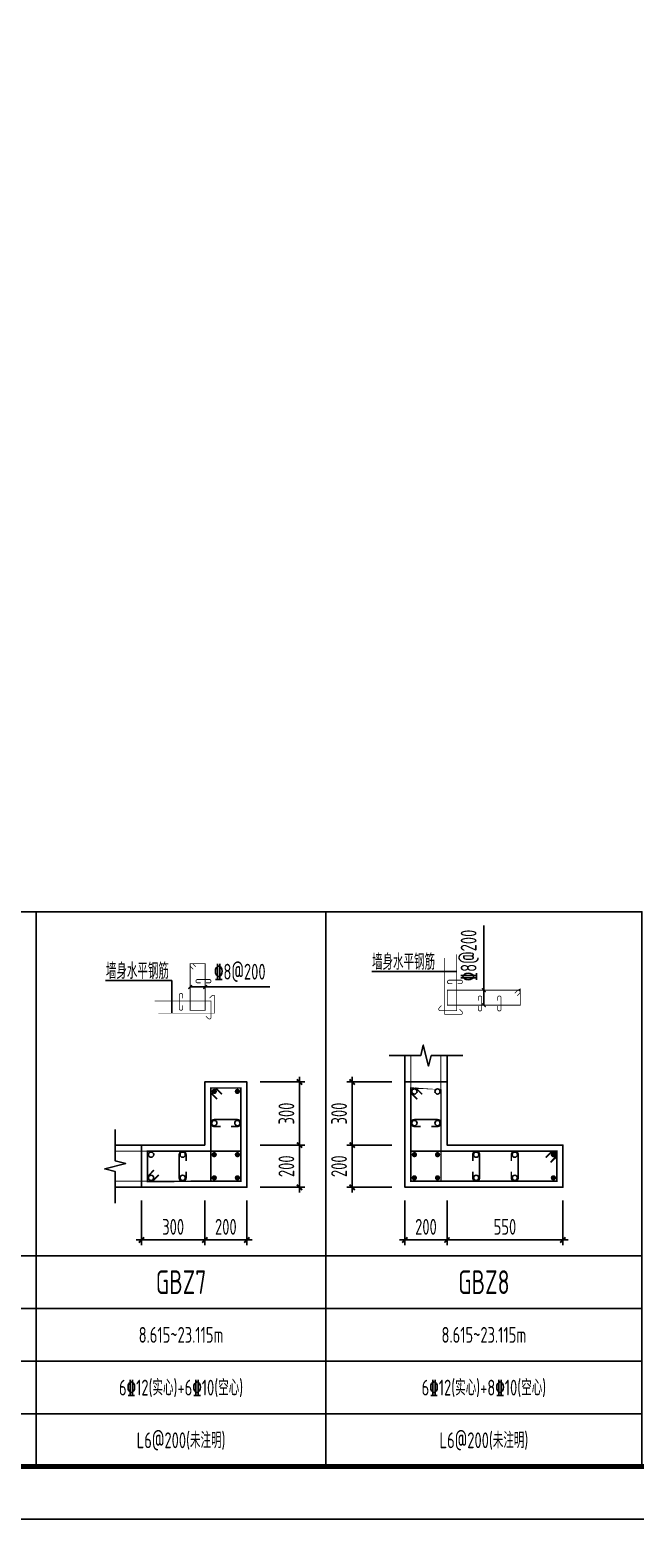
# Model space of a CAD drawing. Extents: x -1712635 to -854203, y -534641 to -21985.
# Drawn here: x -1354491 to -1342996, y -327517 to -299245 of the extents above; entities that cross this region are included whole.
import ezdxf
from ezdxf.enums import TextEntityAlignment as Align

# ---------------------------------------------------------------- set-up
doc = ezdxf.new("R2010")
doc.units = 0
doc.header["$LTSCALE"] = 1000
doc.layers.get('0').update_dxf_attribs({"linetype": 'CONTINUOUS'})
doc.layers.get('Defpoints').update_dxf_attribs({"linetype": 'CONTINUOUS'})
for name, color, linetype in [('-TK', 7, 'CONTINUOUS'), ('COLU_DE_DIM', 3, 'CONTINUOUS'), ('COLU_DE_TH', 7, 'CONTINUOUS'), ('LABEL', 1, 'CONTINUOUS'), ('LINK', 6, 'CONTINUOUS'), ('LINK-INDEX', 6, 'CONTINUOUS'), ('link-墙筋', 6, 'CONTINUOUS'), ('REIN', 6, 'CONTINUOUS'), ('TAB', 7, 'CONTINUOUS'), ('TAB_TEXT', 7, 'CONTINUOUS'), ('TEXT25', 2, 'CONTINUOUS'), ('THIN', 7, 'CONTINUOUS'), ('z-计算配筋', 7, 'CONTINUOUS')]:
    doc.layers.add(name, color=color, linetype=linetype)
doc.styles.add('TSSD_DIMENSION', font='Tssdeng.shx', dxfattribs={"width": 0.7, "bigfont": 'tssdchn.shx'})
doc.styles.add('TSSD_REIN', font='tssdeng.shx', dxfattribs={"width": 0.7, "height": 300, "bigfont": 'tssdchn.shx'})
doc.dimstyles.new('TSSD_25_100', dxfattribs={"dimtxt": 300, "dimasz": 100, "dimexe": 100, "dimexo": 250, "dimgap": 100, "dimtad": 1, "dimdec": 0, "dimlfac": 0.25, "dimzin": 0, "dimdsep": 46, "dimtxsty": 'TSSD_DIMENSION', "dimblk": 'ARCHTICK', "dimcen": 0, "dimdle": 100, "dimclrt": 7, "dimadec": 0, "dimazin": 0, "dimtfac": 1, "dimtdec": 0, "dimtix": 1, "dimtmove": 2, "dimatfit": 3, "dimldrblk": 'ARCHTICK', "dimfxl": 0, "dimtolj": 1, "dimtzin": 0, "dimarcsym": 0})

# ---------------------------------------------------------------- blocks, each defined once
blk = doc.blocks.new('_ArchTick')
at = {"color": 0, "const_width": 0.35}
blk.add_lwpolyline([(-0.5, -0.5), (0.5, 0.5)], dxfattribs=at)
blk = doc.blocks.new('*D1757')
at = {"layer": 'COLU_DE_DIM', "color": 0, "lineweight": -2}
for p, q in [((-1352368.91028431, -321466.7170386227), (-1352368.91028431, -322316.7170386227)), ((-1351168.910284299, -321466.7170386227), (-1351168.910284299, -322316.7170386227)), ((-1352468.91028431, -322216.7170386227), (-1351068.910284299, -322216.7170386227))]:
    blk.add_line(p, q, dxfattribs=at)
at = {"layer": 'Defpoints', "color": 0}
for p in [(-1352368.91028431, -321216.7170386227), (-1351168.910284299, -321216.7170386227), (-1351168.910284299, -322216.7170386227)]:
    blk.add_point(p, dxfattribs=at)
at = {"layer": 'COLU_DE_DIM', "color": 0, "lineweight": -2, "xscale": 100, "yscale": 100, "zscale": 100, "rotation": 180}
blk.add_blockref('_ArchTick', (-1352368.91028431, -322216.7170386227), dxfattribs=at)
at = {"layer": 'COLU_DE_DIM', "color": 0, "lineweight": -2, "xscale": 100, "yscale": 100, "zscale": 100}
blk.add_blockref('_ArchTick', (-1351168.910284299, -322216.7170386227), dxfattribs=at)
at = {"layer": 'COLU_DE_DIM', "color": 7, "insert": (-1351768.910284304, -321966.7170386227), "char_height": 300, "attachment_point": 5, "style": 'TSSD_DIMENSION'}
blk.add_mtext('\\A1;300', dxfattribs=at)
blk = doc.blocks.new('*D1758')
at = {"layer": 'COLU_DE_DIM', "color": 0, "lineweight": -2}
for p, q in [((-1351168.910284299, -321466.7170386227), (-1351168.910284299, -322316.7170386227)), ((-1350368.910284299, -321466.7170386227), (-1350368.910284299, -322316.7170386227)), ((-1351268.910284299, -322216.7170386227), (-1350268.910284299, -322216.7170386227))]:
    blk.add_line(p, q, dxfattribs=at)
at = {"layer": 'Defpoints', "color": 0}
for p in [(-1351168.910284299, -321216.7170386227), (-1350368.910284299, -321216.7170386227), (-1350368.910284299, -322216.7170386227)]:
    blk.add_point(p, dxfattribs=at)
at = {"layer": 'COLU_DE_DIM', "color": 0, "lineweight": -2, "xscale": 100, "yscale": 100, "zscale": 100, "rotation": 180}
blk.add_blockref('_ArchTick', (-1351168.910284299, -322216.7170386227), dxfattribs=at)
at = {"layer": 'COLU_DE_DIM', "color": 0, "lineweight": -2, "xscale": 100, "yscale": 100, "zscale": 100}
blk.add_blockref('_ArchTick', (-1350368.910284299, -322216.7170386227), dxfattribs=at)
at = {"layer": 'COLU_DE_DIM', "color": 7, "insert": (-1350768.910284299, -321966.7170386227), "char_height": 300, "attachment_point": 5, "style": 'TSSD_DIMENSION'}
blk.add_mtext('\\A1;200', dxfattribs=at)
blk = doc.blocks.new('*D1759')
at = {"layer": 'COLU_DE_DIM', "color": 0, "lineweight": -2}
for p, q in [((-1349368.910284299, -321316.7170386227), (-1349368.910284299, -320316.7170386259)), ((-1350118.910284299, -320416.7170386259), (-1349268.910284299, -320416.7170386259)), ((-1350118.910284299, -321216.7170386227), (-1349268.910284299, -321216.7170386227))]:
    blk.add_line(p, q, dxfattribs=at)
at = {"layer": 'Defpoints', "color": 0}
for p in [(-1350368.910284299, -320416.7170386259), (-1349368.910284299, -320416.7170386259), (-1350368.910284299, -321216.7170386227)]:
    blk.add_point(p, dxfattribs=at)
at = {"layer": 'COLU_DE_DIM', "color": 0, "lineweight": -2, "xscale": 100, "yscale": 100, "zscale": 100}
for p, rotation in [((-1349368.910284299, -320416.7170386259), 90), ((-1349368.910284299, -321216.7170386227), 270)]:
    blk.add_blockref('_ArchTick', p, dxfattribs=dict(at, rotation=rotation))
at = {"layer": 'COLU_DE_DIM', "color": 7, "insert": (-1349618.910284299, -320816.7170386245), "char_height": 300, "attachment_point": 5, "rotation": 90, "style": 'TSSD_DIMENSION'}
blk.add_mtext('\\A1;200', dxfattribs=at)
blk = doc.blocks.new('*D1760')
at = {"layer": 'COLU_DE_DIM', "color": 0, "lineweight": -2}
for p, q in [((-1349368.910284299, -320516.7170386259), (-1349368.910284299, -319116.7170386281)), ((-1350118.910284299, -319216.7170386281), (-1349268.910284299, -319216.7170386281)), ((-1350118.910284299, -320416.7170386259), (-1349268.910284299, -320416.7170386259))]:
    blk.add_line(p, q, dxfattribs=at)
at = {"layer": 'Defpoints', "color": 0}
for p in [(-1350368.910284299, -319216.7170386281), (-1349368.910284299, -319216.7170386281), (-1350368.910284299, -320416.7170386259)]:
    blk.add_point(p, dxfattribs=at)
at = {"layer": 'COLU_DE_DIM', "color": 0, "lineweight": -2, "xscale": 100, "yscale": 100, "zscale": 100}
for p, rotation in [((-1349368.910284299, -319216.7170386281), 90), ((-1349368.910284299, -320416.7170386259), 270)]:
    blk.add_blockref('_ArchTick', p, dxfattribs=dict(at, rotation=rotation))
at = {"layer": 'COLU_DE_DIM', "color": 7, "insert": (-1349618.910284299, -319816.7170386272), "char_height": 300, "attachment_point": 5, "rotation": 90, "style": 'TSSD_DIMENSION'}
blk.add_mtext('\\A1;300', dxfattribs=at)
blk = doc.blocks.new('*D1941')
at = {"layer": 'COLU_DE_DIM', "color": 0, "lineweight": -2}
for p, q in [((-1347368.910284297, -321466.7170386281), (-1347368.910284297, -322316.7170386281)), ((-1346568.91028429, -321466.7170386281), (-1346568.91028429, -322316.7170386281)), ((-1347468.910284297, -322216.7170386281), (-1346468.91028429, -322216.7170386281))]:
    blk.add_line(p, q, dxfattribs=at)
at = {"layer": 'Defpoints', "color": 0}
for p in [(-1347368.910284297, -321216.7170386281), (-1346568.91028429, -321216.7170386281), (-1346568.91028429, -322216.7170386281)]:
    blk.add_point(p, dxfattribs=at)
at = {"layer": 'COLU_DE_DIM', "color": 0, "lineweight": -2, "xscale": 100, "yscale": 100, "zscale": 100, "rotation": 180}
blk.add_blockref('_ArchTick', (-1347368.910284297, -322216.7170386281), dxfattribs=at)
at = {"layer": 'COLU_DE_DIM', "color": 0, "lineweight": -2, "xscale": 100, "yscale": 100, "zscale": 100}
blk.add_blockref('_ArchTick', (-1346568.91028429, -322216.7170386281), dxfattribs=at)
at = {"layer": 'COLU_DE_DIM', "color": 7, "insert": (-1346968.910284293, -321966.7170386281), "char_height": 300, "attachment_point": 5, "style": 'TSSD_DIMENSION'}
blk.add_mtext('\\A1;200', dxfattribs=at)
blk = doc.blocks.new('*D1942')
at = {"layer": 'COLU_DE_DIM', "color": 0, "lineweight": -2}
for p, q in [((-1346568.91028429, -321466.7170386281), (-1346568.91028429, -322316.7170386281)), ((-1344368.958179054, -321466.7170386281), (-1344368.958179054, -322316.7170386281)), ((-1346668.91028429, -322216.7170386281), (-1344268.958179054, -322216.7170386281))]:
    blk.add_line(p, q, dxfattribs=at)
at = {"layer": 'Defpoints', "color": 0}
for p in [(-1346568.91028429, -321216.7170386281), (-1344368.958179054, -321216.7170386281), (-1344368.958179054, -322216.7170386281)]:
    blk.add_point(p, dxfattribs=at)
at = {"layer": 'COLU_DE_DIM', "color": 0, "lineweight": -2, "xscale": 100, "yscale": 100, "zscale": 100, "rotation": 180}
blk.add_blockref('_ArchTick', (-1346568.91028429, -322216.7170386281), dxfattribs=at)
at = {"layer": 'COLU_DE_DIM', "color": 0, "lineweight": -2, "xscale": 100, "yscale": 100, "zscale": 100}
blk.add_blockref('_ArchTick', (-1344368.958179054, -322216.7170386281), dxfattribs=at)
at = {"layer": 'COLU_DE_DIM', "color": 7, "insert": (-1345468.934231672, -321966.7170386281), "char_height": 300, "attachment_point": 5, "style": 'TSSD_DIMENSION'}
blk.add_mtext('\\A1;550', dxfattribs=at)
blk = doc.blocks.new('*D1943')
at = {"layer": 'COLU_DE_DIM', "color": 0, "lineweight": -2}
for p, q in [((-1348368.910284299, -321316.7170386281), (-1348368.910284299, -320316.7170386281)), ((-1347618.910284299, -320416.7170386281), (-1348468.910284299, -320416.7170386281)), ((-1347618.910284299, -321216.7170386281), (-1348468.910284299, -321216.7170386281))]:
    blk.add_line(p, q, dxfattribs=at)
at = {"layer": 'Defpoints', "color": 0}
for p in [(-1348368.910284299, -320416.7170386281), (-1347368.910284299, -320416.7170386281), (-1347368.910284299, -321216.7170386281)]:
    blk.add_point(p, dxfattribs=at)
at = {"layer": 'COLU_DE_DIM', "color": 0, "lineweight": -2, "xscale": 100, "yscale": 100, "zscale": 100}
for p, rotation in [((-1348368.910284299, -320416.7170386281), 90), ((-1348368.910284299, -321216.7170386281), 270)]:
    blk.add_blockref('_ArchTick', p, dxfattribs=dict(at, rotation=rotation))
at = {"layer": 'COLU_DE_DIM', "color": 7, "insert": (-1348618.910284299, -320816.7170386283), "char_height": 300, "attachment_point": 5, "rotation": 90, "style": 'TSSD_DIMENSION'}
blk.add_mtext('\\A1;200', dxfattribs=at)
blk = doc.blocks.new('*D1944')
at = {"layer": 'COLU_DE_DIM', "color": 0, "lineweight": -2}
for p, q in [((-1348368.910284299, -320516.7170386281), (-1348368.910284299, -319116.7170386548)), ((-1347618.910284299, -319216.7170386548), (-1348468.910284299, -319216.7170386548)), ((-1347618.910284299, -320416.7170386281), (-1348468.910284299, -320416.7170386281))]:
    blk.add_line(p, q, dxfattribs=at)
at = {"layer": 'Defpoints', "color": 0}
for p in [(-1348368.910284299, -319216.7170386548), (-1347368.910284299, -319216.7170386548), (-1347368.910284299, -320416.7170386281)]:
    blk.add_point(p, dxfattribs=at)
at = {"layer": 'COLU_DE_DIM', "color": 0, "lineweight": -2, "xscale": 100, "yscale": 100, "zscale": 100}
for p, rotation in [((-1348368.910284299, -319216.7170386548), 90), ((-1348368.910284299, -320416.7170386281), 270)]:
    blk.add_blockref('_ArchTick', p, dxfattribs=dict(at, rotation=rotation))
at = {"layer": 'COLU_DE_DIM', "color": 7, "insert": (-1348618.910284299, -319816.7170386417), "char_height": 300, "attachment_point": 5, "rotation": 90, "style": 'TSSD_DIMENSION'}
blk.add_mtext('\\A1;300', dxfattribs=at)
blk = doc.blocks.new('A1')
blk.add_lwpolyline([(0, 59400), (0, 0), (84100, 0), (84100, 59400)], close=True)
at = {"const_width": 100}
blk.add_lwpolyline([(2500, 58400), (2500, 1000), (83100, 1000), (83100, 58400)], close=True, dxfattribs=at)

msp = doc.modelspace()

# ---------------------------------------------------------------- linework, layer by layer
at = {"layer": 'COLU_DE_TH'}
for points in [[(-1352368.91028431, -320416.7170386259), (-1352368.910284318, -321216.7170386227), (-1350368.910284299, -321216.7170386281), (-1350368.910284299, -319216.7170386281), (-1351168.910284299, -319216.7170386281), (-1351168.910284299, -320416.7170386281), (-1352368.91028431, -320416.7170386259)], [(-1346568.91028429, -319216.7170386548), (-1347368.910284297, -319216.7170386584), (-1347368.910284292, -321216.7170386281), (-1344368.958179054, -321216.7170386281), (-1344368.958179054, -320416.7170386281), (-1346568.910284292, -320416.7170386281), (-1346568.91028429, -319216.7170386548)]]:
    msp.add_lwpolyline(points, close=True, dxfattribs=at)
at = {"layer": 'LABEL'}
for p, q in [((-1345868.934231675, -317759.5115515684), (-1345868.934231679, -316247.0115515681)), ((-1351446.410284304, -317413.8291779901), (-1349933.910284304, -317413.8291779923))]:
    msp.add_line(p, q, dxfattribs=at)
at = {"layer": 'LABEL', "const_width": 25}
for points in [[(-1351481.801937582, -317449.1855411018), (-1351411.051937582, -317378.4746036018)], [(-1351196.801937582, -317449.1855411018), (-1351126.051937582, -317378.4746036018)], [(-1345833.574748362, -317509.8679146537), (-1345904.324748362, -317439.1569771537)], [(-1345833.574748362, -317794.8679146537), (-1345904.324748362, -317724.1569771537)]]:
    msp.add_lwpolyline(points, dxfattribs=at)
at = {"layer": 'LINK', "const_width": 30}
for points in [[(-1350933.910284314, -319543.6409201961), (-1351053.910284299, -319423.6409201814), (-1351053.910284299, -319331.7170386324), (-1350483.910284298, -319331.7170386321), (-1350483.910284298, -321101.717038627), (-1351053.910284299, -321101.717038625), (-1351053.910284299, -319331.7170386324), (-1350961.986402726, -319331.717038631), (-1350841.986402741, -319451.7170386456)], [(-1347133.91028431, -319543.640920209), (-1347253.910284296, -319423.6409201954), (-1347253.910284296, -319331.7170386601), (-1346683.91028429, -319331.7170386575), (-1346683.910284294, -321101.7170386262), (-1347253.910284292, -321101.7170386262), (-1347253.910284296, -319331.7170386601), (-1347161.986402738, -319331.7170386584), (-1347041.986402752, -319451.7170386721)], [(-1352041.986402754, -320981.7170386366), (-1352161.986402766, -321101.7170386245), (-1352253.910284319, -321101.7170386242), (-1352253.910284312, -320531.7170386267), (-1350483.9102843, -320531.7170386288), (-1350483.9102843, -321101.7170386286), (-1352253.910284319, -321101.7170386242), (-1352253.910284316, -321009.7931570557), (-1352133.910284304, -320889.7931570678)], [(-1344695.882060625, -320651.7170386184), (-1344575.882060616, -320531.7170386274), (-1344483.95817906, -320531.7170386276), (-1344483.958179058, -321101.7170386277), (-1347253.91028429, -321101.7170386277), (-1347253.910284291, -320531.7170386276), (-1344483.95817906, -320531.7170386276), (-1344483.958179061, -320623.6409201954), (-1344603.95817907, -320743.6409201864)]]:
    msp.add_lwpolyline(points, dxfattribs=at)
for points in [[(-1350668.910284297, -320061.7170386289), (-1350548.910284297, -320061.7170386289, 1), (-1350548.910284297, -319931.7170386289), (-1350988.910284299, -319931.7170386284, 1), (-1350988.910284299, -320061.7170386284), (-1350868.910284299, -320061.7170386284)], [(-1346868.910284293, -320061.7170386419), (-1346748.910284293, -320061.7170386419, 1), (-1346748.910284293, -319931.7170386419), (-1347188.910284293, -319931.7170386419, 1), (-1347188.910284293, -320061.7170386419), (-1347068.910284293, -320061.7170386419)], [(-1351523.910284307, -320716.7170386277), (-1351523.910284307, -320596.7170386277, 1), (-1351653.910284307, -320596.7170386277), (-1351653.910284306, -321036.7170386271, 1), (-1351523.910284306, -321036.7170386271), (-1351523.910284306, -320916.7170386271)], [(-1346080.592915882, -320916.7170386297), (-1346080.592915882, -321036.7170386297, 1), (-1345950.592915882, -321036.7170386297), (-1345950.592915881, -320596.7170386295, 1), (-1346080.592915881, -320596.7170386295), (-1346080.592915881, -320716.7170386295)], [(-1345347.27554747, -320916.7170386306), (-1345347.27554747, -321036.7170386306, 1), (-1345217.27554747, -321036.7170386306), (-1345217.275547471, -320596.7170386299, 1), (-1345347.275547471, -320596.7170386299), (-1345347.275547471, -320716.7170386299)]]:
    msp.add_lwpolyline(points, format="xyb", dxfattribs=at)
at = {"layer": 'LINK-INDEX', "const_width": 15.00000095367432}
for points in [[(-1351386.410284301, -317077.2911187833), (-1351446.410284305, -317017.2911187878), (-1351446.410284305, -316971.3291779901), (-1351161.410284305, -316971.32917799), (-1351161.410284305, -317856.3291779903), (-1351446.410284305, -317856.3291779893), (-1351446.410284305, -316971.3291779901), (-1351400.448343515, -316971.3291779909), (-1351340.448343511, -317031.3291779864)], [(-1345282.408146136, -317534.5115515658), (-1345222.408146134, -317474.5115515683), (-1345176.446205368, -317474.5115515681), (-1345176.446205367, -317759.5115515679), (-1346561.422257986, -317759.5115515679), (-1346561.422257987, -317474.5115515681), (-1345176.446205368, -317474.5115515681), (-1345176.44620537, -317520.473492336), (-1345236.446205372, -317580.4734923337)]]:
    msp.add_lwpolyline(points, dxfattribs=at)
for points in [[(-1351143.910284303, -317336.3291779903), (-1351083.910284303, -317336.3291779903, 1), (-1351083.910284303, -317271.3291779903), (-1351303.910284304, -317271.3291779901, 1), (-1351303.910284304, -317336.3291779901), (-1351243.910284304, -317336.3291779901)], [(-1346368.922257985, -317349.5115515755), (-1346308.922257985, -317349.5115515755, 1), (-1346308.922257985, -317284.5115515755), (-1346528.922257985, -317284.5115515755, 1), (-1346528.922257985, -317349.5115515755), (-1346468.922257985, -317349.5115515755)], [(-1351586.488972756, -317628.1217525104), (-1351586.488972756, -317568.1217525104, 1), (-1351651.488972756, -317568.1217525104), (-1351651.488972758, -317823.8291780354, 1), (-1351586.488972758, -317823.8291780354), (-1351586.488972758, -317763.8291780354)], [(-1345974.763573779, -317777.0115515694), (-1345974.763573779, -317837.0115515694, 1), (-1345909.763573779, -317837.0115515694), (-1345909.763573779, -317617.0115515693, 1), (-1345974.763573779, -317617.0115515693), (-1345974.763573779, -317677.0115515693)], [(-1345608.104889573, -317777.0115515699), (-1345608.104889573, -317837.0115515699, 1), (-1345543.104889573, -317837.0115515699), (-1345543.104889574, -317617.0115515696, 1), (-1345608.104889574, -317617.0115515696), (-1345608.104889574, -317677.0115515696)]]:
    msp.add_lwpolyline(points, format="xyb", dxfattribs=at)
at = {"layer": 'LINK-INDEX', "color": 1, "const_width": 20}
for points in [[(-1347253.910284273, -319431.7170386548), (-1347253.910284273, -318716.7170386548)], [(-1346683.910284273, -319431.7170386548), (-1346683.910284273, -318716.7170386548)], [(-1352153.91028431, -320531.7170386259), (-1352868.91028431, -320531.7170386259)], [(-1352153.91028431, -321101.7170386259), (-1352868.91028431, -321101.7170386259)]]:
    msp.add_lwpolyline(points, dxfattribs=at)
at = {"layer": 'link-墙筋', "color": 152, "const_width": 12.5}
for points in [[(-1346386.422257986, -316792.7339190625), (-1346386.422257986, -317862.7339190625), (-1346702.096735499, -317862.7339190625, -0.414213562373095), (-1346726.096735499, -317838.7339190625), (-1346726.096735499, -317830.2486376882, -0.198912367379658), (-1346719.067298247, -317813.2780749399), (-1346673.10535747, -317767.3161341626)], [(-1346616.256140544, -316863.6034488779), (-1346616.256140544, -317933.6034488779), (-1346300.581663031, -317933.6034488779, 0.414213562373095), (-1346276.581663031, -317909.6034488779), (-1346276.581663031, -317901.1181675036, 0.198912367379658), (-1346283.611100283, -317884.1476047552), (-1346329.57304106, -317838.185663978)], [(-1352121.410284303, -317681.3291779897), (-1351051.410284303, -317681.3291779897), (-1351051.410284303, -317997.0036555027, -0.414213562373095), (-1351075.410284303, -318021.0036555027), (-1351083.895565678, -318021.0036555027, -0.198912367379658), (-1351100.866128426, -318013.9742182508), (-1351146.828069203, -317968.0122774738)], [(-1352050.540754488, -317911.1630605479), (-1350980.540754488, -317911.1630605479), (-1350980.540754488, -317595.4885830354, 0.414213562373095), (-1351004.540754488, -317571.4885830354), (-1351013.026035862, -317571.4885830354, 0.198912367379658), (-1351029.996598611, -317578.5180202868), (-1351075.958539388, -317624.4799610638)]]:
    msp.add_lwpolyline(points, format="xyb", dxfattribs=at)
at = {"layer": 'REIN', "const_width": 50}
for points in [[(-1351013.910284299, -319396.7170386299, 1), (-1350963.910284299, -319396.7170386299, 1), (-1351013.910284299, -319396.7170386299)], [(-1350573.910284298, -319396.7170386297, 1), (-1350523.910284298, -319396.7170386297, 1), (-1350573.910284298, -319396.7170386297)], [(-1351013.9102843, -320596.7170386276, 1), (-1350963.9102843, -320596.7170386276, 1), (-1351013.9102843, -320596.7170386276)], [(-1350573.910284298, -320596.7170386281, 1), (-1350523.910284298, -320596.7170386281, 1), (-1350573.910284298, -320596.7170386281)], [(-1347213.910284293, -320596.7170386279, 1), (-1347163.910284293, -320596.7170386279, 1), (-1347213.910284293, -320596.7170386279)], [(-1346773.910284293, -320596.7170386279, 1), (-1346723.910284293, -320596.7170386279, 1), (-1346773.910284293, -320596.7170386279)], [(-1344573.958179059, -320596.7170386274, 1), (-1344523.958179059, -320596.7170386274, 1), (-1344573.958179059, -320596.7170386274)], [(-1351013.9102843, -321036.7170386269, 1), (-1350963.9102843, -321036.7170386269, 1), (-1351013.9102843, -321036.7170386269)], [(-1350573.9102843, -321036.7170386276, 1), (-1350523.9102843, -321036.7170386276, 1), (-1350573.9102843, -321036.7170386276)], [(-1347213.910284292, -321036.7170386272, 1), (-1347163.910284292, -321036.7170386272, 1), (-1347213.910284292, -321036.7170386272)], [(-1346773.910284294, -321036.7170386282, 1), (-1346723.910284294, -321036.7170386282, 1), (-1346773.910284294, -321036.7170386282)], [(-1344573.958179057, -321036.7170386282, 1), (-1344523.958179057, -321036.7170386282, 1), (-1344573.958179057, -321036.7170386282)]]:
    msp.add_lwpolyline(points, format="xyb", close=True, dxfattribs=at)
at = {"layer": 'REIN'}
for centre in [(-1347188.910284293, -319396.7170386588), (-1346748.910284293, -319396.7170386588), (-1350988.910284299, -319996.7170386284), (-1350548.910284297, -319996.7170386289), (-1347188.910284293, -319996.7170386419), (-1346748.910284293, -319996.7170386419), (-1352188.910284314, -320596.717038621), (-1351588.910284307, -320596.7170386277), (-1346015.592915881, -320596.7170386295), (-1345282.275547471, -320596.7170386299), (-1352188.910284314, -321036.7170386206), (-1351588.910284306, -321036.7170386274), (-1346015.592915882, -321036.7170386297), (-1345282.27554747, -321036.7170386306)]:
    msp.add_circle(centre, 50, dxfattribs=at)
at = {"layer": 'TAB'}
for points in [[(-1360868.908717956, -315987.1672514816), (-1354368.910284318, -315987.1672514816), (-1354368.910284318, -326516.7170386281), (-1360868.908717956, -326516.7170386281), (-1360868.908717956, -315987.1672514816), (-1360868.908717956, -322516.7170386281), (-1354368.910284318, -322516.7170386281), (-1354368.910284318, -323516.7170386281), (-1360868.908717956, -323516.7170386281), (-1360868.908717956, -324516.7170386281), (-1354368.910284318, -324516.7170386281), (-1354368.910284318, -325516.7170386281), (-1360868.908717956, -325516.7170386281)], [(-1354368.910284318, -315987.1672514816), (-1348868.910284299, -315987.1672514816), (-1348868.910284299, -326516.7170386281), (-1354368.910284318, -326516.7170386281), (-1354368.910284318, -315987.1672514816), (-1354368.910284318, -322516.7170386281), (-1348868.910284299, -322516.7170386281), (-1348868.910284299, -323516.7170386281), (-1354368.910284318, -323516.7170386281), (-1354368.910284318, -324516.7170386281), (-1348868.910284299, -324516.7170386281), (-1348868.910284299, -325516.7170386281), (-1354368.910284318, -325516.7170386281)], [(-1348868.910284299, -315987.1672514816), (-1342868.958179054, -315987.1672514816), (-1342868.958179054, -326516.7170386281), (-1348868.910284299, -326516.7170386281), (-1348868.910284299, -315987.1672514816), (-1348868.910284299, -322516.7170386281), (-1342868.958179054, -322516.7170386281), (-1342868.958179054, -323516.7170386281), (-1348868.910284299, -323516.7170386281), (-1348868.910284299, -324516.7170386281), (-1342868.958179054, -324516.7170386281), (-1342868.958179054, -325516.7170386281), (-1348868.910284299, -325516.7170386281)]]:
    msp.add_lwpolyline(points, dxfattribs=at)
at = {"layer": 'THIN'}
for p, q in [((-1347368.910284297, -319216.7170386584), (-1347368.910284299, -318716.7170386584)), ((-1346568.91028429, -319216.7170386548), (-1346568.910284292, -318716.7170386548)), ((-1352368.91028431, -320416.7170386259), (-1352868.91028431, -320416.7170386203)), ((-1352368.910284318, -321216.7170386227), (-1352868.910284318, -321216.7170386172))]:
    msp.add_line(p, q, dxfattribs=at)
for points in [[(-1346268.910284292, -318716.7170386534), (-1346868.910284295, -318716.7170386561), (-1346918.910284295, -318916.7170386564), (-1347018.910284296, -318516.7170386568), (-1347068.910284295, -318716.7170386571), (-1347668.910284299, -318716.7170386598)], [(-1352868.910284306, -320116.7170386203), (-1352868.910284313, -320716.7170386187), (-1352668.910284313, -320766.7170386211), (-1353068.910284315, -320866.7170386164), (-1352868.910284315, -320916.7170386187), (-1352868.910284322, -321516.7170386172)]]:
    msp.add_lwpolyline(points, dxfattribs=at)
at = {"layer": 'z-计算配筋'}
for p, q in [((-1346386.422257986, -317120.8425175252), (-1347997.408297655, -317120.8425175252)), ((-1351796.507994837, -317293.4855141459), (-1353051.149227337, -317293.4855141459)), ((-1351796.507994837, -317911.1630605479), (-1351796.507994837, -317293.4855141459))]:
    msp.add_line(p, q, dxfattribs=at)

# ---------------------------------------------------------------- block references
at = {"layer": '-TK'}
msp.add_blockref('A1', (-1375868.904238457, -327516.7170386281), dxfattribs=at)

# ---------------------------------------------------------------- texts
at = {"layer": 'TAB_TEXT', "style": 'TSSD_REIN', "width": 0.7}
for s, height, p in [('GBZ7', 450, (-1351618.910284309, -323016.7170386281)), ('GBZ8', 450, (-1345868.934231676, -323016.7170386281)), ('GBZ8', 450, (-1345868.934231669, -323016.7170386281)), ('8.615~23.115m', 300, (-1351618.910284309, -324016.7170386281)), ('8.615~23.115m', 300, (-1345868.934231676, -324016.7170386281)), ('L6@200(未注明)', 300, (-1351618.910284309, -326016.7170386281)), ('L6@200(未注明)', 300, (-1345868.934231676, -326016.7170386281))]:
    msp.add_text(s, height=height, dxfattribs=at).set_placement(p, align=Align.MIDDLE)
at = {"layer": 'TAB_TEXT', "color": 1, "style": 'TSSD_REIN', "width": 0.7}
for s, p in [('6%%13212(实心)+6%%13210(空心)', (-1351618.910284309, -325016.7170386281)), ('6%%13212(实心)+8%%13210(空心)', (-1345868.934231676, -325016.7170386281))]:
    msp.add_text(s, height=300, dxfattribs=at).set_placement(p, align=Align.MIDDLE)
at = {"layer": 'TEXT25', "style": 'TSSD_REIN', "width": 0.7}
msp.add_text('%%1328@200', height=300, rotation=89.99999846476551, dxfattribs=at).set_placement((-1345918.934231677, -317307.0115515682), align=Align.BOTTOM_LEFT)
msp.add_text('%%1328@200', height=300, dxfattribs=at).set_placement((-1350993.910284304, -317363.8291779907), align=Align.BOTTOM_LEFT)
at = {"layer": 'z-计算配筋', "style": 'TSSD_REIN', "width": 0.7}
for p in [(-1347393.982619078, -316937.8195130674), (-1352447.723548759, -317110.4625096881)]:
    msp.add_text('墙身水平钢筋', height=300, dxfattribs=at).set_placement(p, align=Align.MIDDLE_CENTER)

# ---------------------------------------------------------------- dimensions: what is measured, and where the dimension line sits
at = {"layer": 'COLU_DE_DIM'}
for base, p1, p2, picture, middle in [((-1349368.910284299, -319216.7170386281), (-1350368.910284299, -320416.7170386259), (-1350368.910284299, -319216.7170386281), '*D1760', (-1349618.910284299, -319816.7170386272)), ((-1348368.910284299, -319216.7170386548), (-1347368.910284299, -320416.7170386281), (-1347368.910284299, -319216.7170386548), '*D1944', (-1348618.910284299, -319816.7170386417)), ((-1349368.910284299, -320416.7170386259), (-1350368.910284299, -321216.7170386227), (-1350368.910284299, -320416.7170386259), '*D1759', (-1349618.910284299, -320816.7170386245)), ((-1348368.910284299, -320416.7170386281), (-1347368.910284299, -321216.7170386281), (-1347368.910284299, -320416.7170386281), '*D1943', (-1348618.910284299, -320816.7170386283))]:
    dim = msp.add_linear_dim(base=base, p1=p1, p2=p2, angle=89.9999998932783, dimstyle='TSSD_25_100', dxfattribs=at)
    dim.commit()
    dim.dimension.update_dxf_attribs({"geometry": picture, "text_midpoint": middle})
for base, p1, p2, picture, middle in [((-1351168.910284299, -322216.7170386227), (-1352368.91028431, -321216.7170386227), (-1351168.910284299, -321216.7170386227), '*D1757', (-1351768.910284304, -321966.7170386227)), ((-1350368.910284299, -322216.7170386227), (-1351168.910284299, -321216.7170386227), (-1350368.910284299, -321216.7170386227), '*D1758', (-1350768.910284299, -321966.7170386227)), ((-1346568.91028429, -322216.7170386281), (-1347368.910284297, -321216.7170386281), (-1346568.91028429, -321216.7170386281), '*D1941', (-1346968.910284293, -321966.7170386281)), ((-1344368.958179054, -322216.7170386281), (-1346568.91028429, -321216.7170386281), (-1344368.958179054, -321216.7170386281), '*D1942', (-1345468.934231672, -321966.7170386281))]:
    dim = msp.add_linear_dim(base=base, p1=p1, p2=p2, dimstyle='TSSD_25_100', dxfattribs=at)
    dim.commit()
    dim.dimension.update_dxf_attribs({"geometry": picture, "text_midpoint": middle})

doc.saveas('drawing.dxf')
